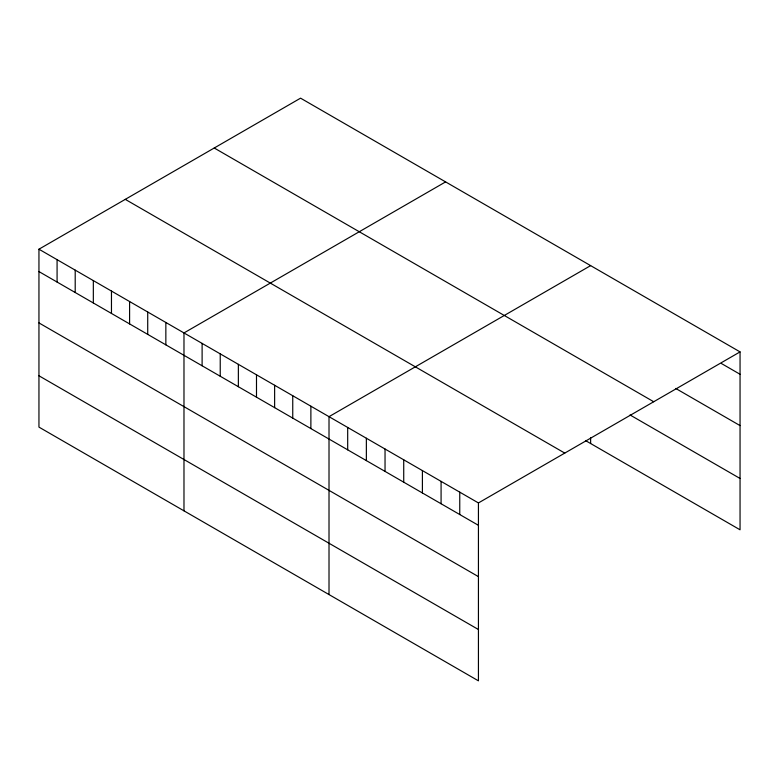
<?xml version="1.0" encoding="UTF-8"?>
<svg xmlns="http://www.w3.org/2000/svg" width="779" height="779" viewBox="0 0 779 779"><rect width="100%" height="100%" fill="white"/><g stroke="black" fill="none" stroke-linecap="round" stroke-linejoin="round"><path stroke-width="1.17" d="M38.95 249.202L478.433 502.942L478.433 680.836L38.95 427.106L38.95 249.202L300.567 98.164L740.05 351.894L740.05 529.798L585.594 440.622M445.598 181.897L183.98 332.935L183.98 510.839M590.628 265.629L329.011 416.668L329.011 594.562M478.433 502.942L740.05 351.894M721.373 363.491L740.05 374.271M675.714 388.448L740.05 425.597M214.235 148.01L653.717 401.74M630.055 414.973L740.05 478.472M125.283 199.366L564.765 453.096M38.95 271.579L478.433 525.319M38.95 322.905L478.433 576.635M38.95 375.78L478.433 629.52M590.628 437.827L590.628 443.524M459.756 492.153L459.756 514.529M441.08 481.373L441.08 503.75M422.403 470.584L422.403 492.961M403.726 459.805L403.726 482.182M385.04 449.025L385.04 471.402M366.364 438.236L366.364 460.613M347.687 427.457L347.687 449.834M310.879 406.2L310.879 428.577M292.748 395.742L292.748 418.119M274.627 385.274L274.627 407.651M256.495 374.806L256.495 397.183M238.364 364.338L238.364 386.715M220.233 353.87L220.233 376.247M202.112 343.403L202.112 365.779M165.849 322.467L165.849 344.844M147.718 312.009L147.718 334.386M129.596 301.541L129.596 323.918M111.465 291.073L111.465 313.45M93.334 280.606L93.334 302.982M75.203 270.138L75.203 292.514M57.081 259.67L57.081 282.047"/></g></svg>
